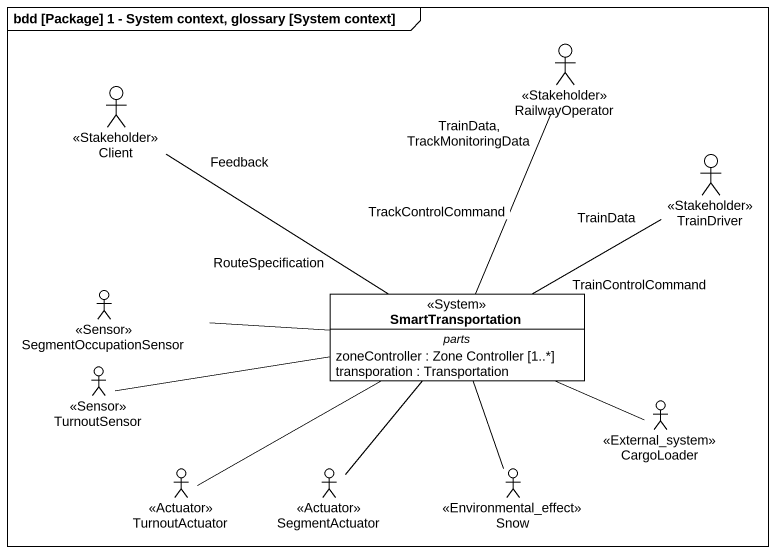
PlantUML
@startuml
mainframe bdd [Package] 1 - System context, glossary [System context]
allowmixing
hide circle
hide empty members
actor RailwayOperator <<Stakeholder>>
actor Client <<Stakeholder>>
actor TrainDriver <<Stakeholder>>
actor SegmentOccupationSensor <<Sensor>>
class SmartTransportation <<System>> {
  -- parts --
  zoneController : Zone Controller [1..*]
  transporation : Transportation
}
actor TurnoutSensor <<Sensor>>
actor CargoLoader <<External_system>>
actor TurnoutActuator <<Actuator>>
actor SegmentActuator <<Actuator>>
actor Snow <<Environmental_effect>>
RailwayOperator -- SmartTransportation : TrainData, TrackMonitoringData\nTrackControlCommand
Client -- SmartTransportation : Feedback\nRouteSpecification
TrainDriver -left- SmartTransportation : TrainData\nTrainControlCommand
SegmentOccupationSensor -right- SmartTransportation
TurnoutSensor -right- SmartTransportation
CargoLoader -left- SmartTransportation
TurnoutActuator -right- SmartTransportation
SegmentActuator -up- SmartTransportation
Snow -up- SmartTransportation
@enduml
